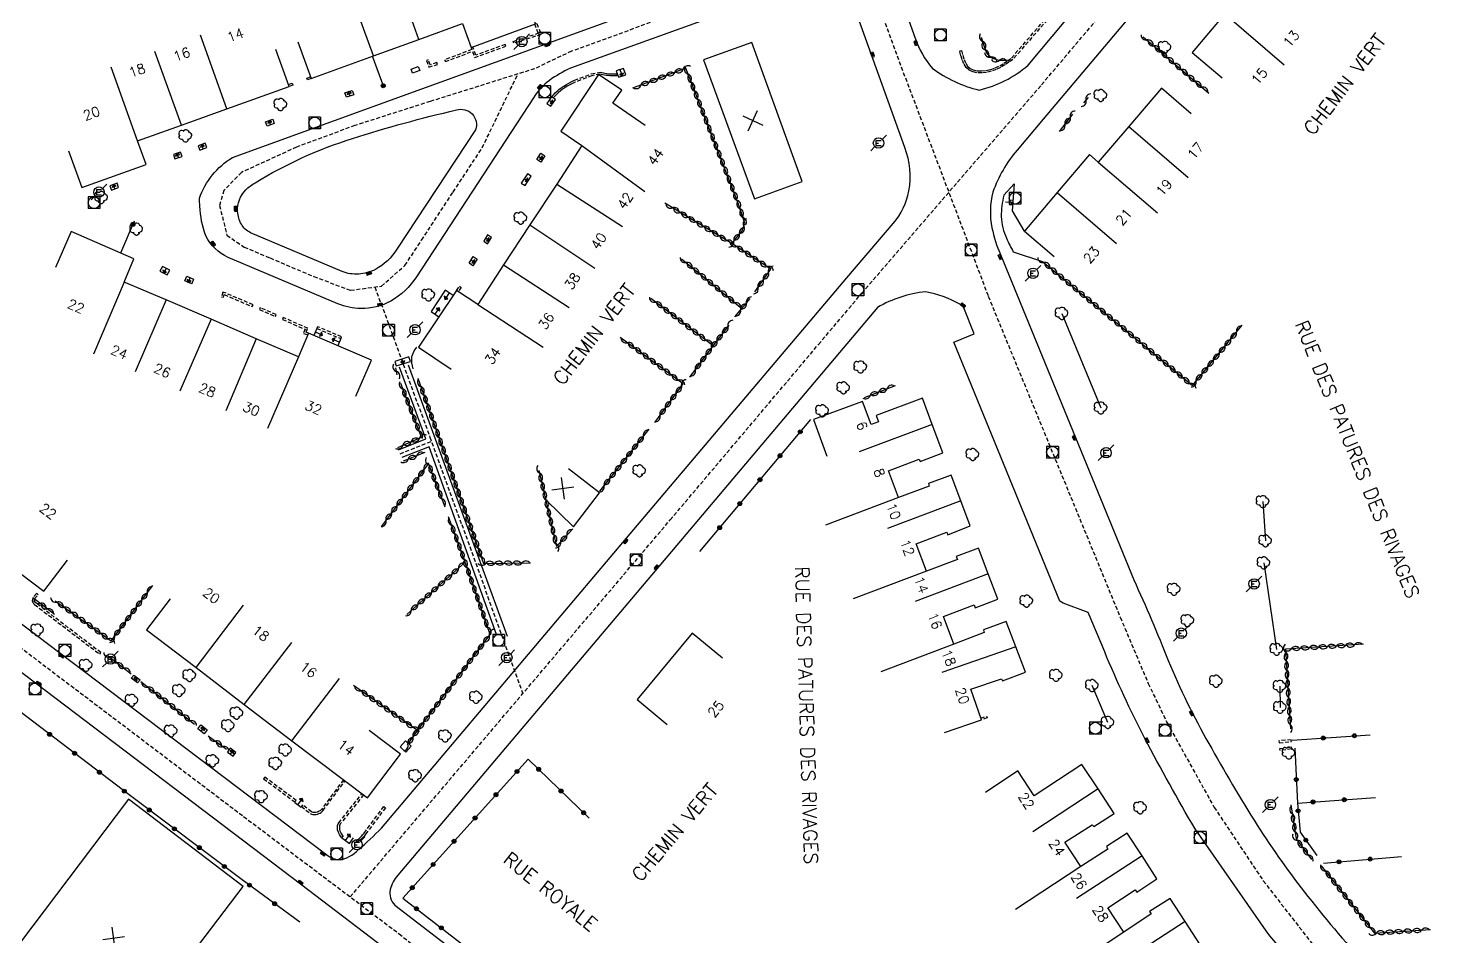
# Model space of a CAD drawing. Header units: millimetres. Extents: x 108999 to 110000, y 127999 to 129001.
# Drawn here: x 109392.4 to 109572.3, y 128757.8 to 128873.9 of the extents above; entities that cross this region are included whole.
import ezdxf
from ezdxf.enums import TextEntityAlignment as Align

# ---------------------------------------------------------------- set-up
doc = ezdxf.new("R2010")
doc.units = ezdxf.units.MM
doc.linetypes.add('DASHED', pattern=[0.75, 0.5, -0.25])
doc.layers.get('0').update_dxf_attribs({"linetype": 'CONTINUOUS'})
for name, color, linetype in [('W0001', 6, 'DASHED'), ('W0008', 7, 'CONTINUOUS'), ('W0100', 7, 'CONTINUOUS'), ('W0112', 1, 'DASHED'), ('W0211', 2, 'CONTINUOUS'), ('W0300', 7, 'CONTINUOUS'), ('W0302', 3, 'CONTINUOUS'), ('W0310', 3, 'CONTINUOUS'), ('W0322', 7, 'CONTINUOUS'), ('W0400', 7, 'CONTINUOUS'), ('W0420', 7, 'CONTINUOUS'), ('W0471', 7, 'CONTINUOUS'), ('W0989', 7, 'CONTINUOUS'), ('W0991', 7, 'CONTINUOUS'), ('W1102', 7, 'CONTINUOUS')]:
    doc.layers.add(name, color=color, linetype=linetype)
doc.styles.get("Standard").update_dxf_attribs({"font": 'romans.shx', "width": 0.85})

# ---------------------------------------------------------------- blocks, each defined once
blk = doc.blocks.new('T300')
for p, q in [((-0.8, 0.51), (-0.86, 0.34)), ((-0.86, 0.34), (-0.86, 0.17)), ((-0.86, 0.17), (-0.74, 0.06)), ((-0.69, 0.63), (-0.8, 0.51)), ((-0.8, -0.06), (-0.74, 0.06)), ((-0.74, 0.06), (-0.69, 0.11)), ((-0.57, 0.69), (-0.69, 0.63)), ((-0.46, 0.69), (-0.57, 0.69)), ((-0.29, 0.63), (-0.46, 0.69)), ((-0.29, 0.63), (-0.17, 0.74)), ((-0.23, 0.57), (-0.29, 0.63)), ((-0.17, 0.74), (-0.06, 0.8)), ((-0.06, 0.8), (0.06, 0.8)), ((0.06, 0.8), (0.23, 0.74)), ((0.23, 0.74), (0.34, 0.63)), ((0.34, 0.63), (0.4, 0.51)), ((0.46, 0.46), (0.34, 0.46)), ((0.4, 0.51), (0.4, 0.46)), ((0.57, 0.4), (0.46, 0.46)), ((0.57, 0.4), (0.69, 0.29)), ((0.69, 0.29), (0.74, 0.17)), ((0.74, 0.06), (0.69, -0.17)), ((0.74, 0.17), (0.74, 0.06)), ((-0.8, -0.17), (-0.8, -0.06)), ((-0.8, -0.23), (-0.8, -0.17)), ((-0.74, -0.34), (-0.8, -0.23)), ((-0.69, -0.4), (-0.74, -0.34)), ((-0.51, -0.46), (-0.69, -0.4)), ((-0.4, -0.46), (-0.51, -0.46)), ((-0.4, -0.46), (-0.34, -0.46)), ((-0.34, -0.46), (-0.34, -0.4)), ((-0.34, -0.51), (-0.34, -0.46)), ((-0.29, -0.63), (-0.34, -0.51)), ((-0.17, -0.74), (-0.29, -0.63)), ((-0.06, -0.8), (-0.17, -0.74)), ((0.06, -0.8), (-0.06, -0.8)), ((0.17, -0.74), (0.06, -0.8)), ((0.23, -0.69), (0.17, -0.74)), ((0.29, -0.46), (0.23, -0.46)), ((0.29, -0.63), (0.23, -0.69)), ((0.46, -0.4), (0.29, -0.46)), ((0.34, -0.51), (0.29, -0.63)), ((0.34, -0.51), (0.34, -0.46)), ((0.57, -0.34), (0.46, -0.4)), ((0.63, -0.29), (0.57, -0.34)), ((0.69, -0.17), (0.63, -0.29))]:
    blk.add_line(p, q)
blk = doc.blocks.new('T420')
for p, q in [((0.75, 0.75), (-0.75, 0.75)), ((-0.75, 0.75), (-0.75, -0.75)), ((0.75, 0.75), (0.75, -0.75)), ((0.75, -0.75), (-0.75, -0.75))]:
    blk.add_line(p, q)
blk.add_ellipse((0, 0), major_axis=(-0.53, 0.53), ratio=1, start_param=3.926991, end_param=10.210176)
blk = doc.blocks.new('T400')
for p, q in [((-0.15, 0.3), (0.15, 0.3)), ((-0.15, -0.25), (-0.15, 0.3)), ((-0.15, 0.15), (0.15, 0.15)), ((-0.15, 0), (0.15, 0)), ((0.15, 0.3), (0.15, -0.25)), ((-0.15, -0.15), (0.15, -0.15)), ((-0.15, -0.25), (-0.15, -0.3)), ((-0.15, -0.3), (0.15, -0.3)), ((0.15, -0.3), (0.15, -0.25))]:
    blk.add_line(p, q)
blk = doc.blocks.new('T471')
for p, q in [((-0.333334, 0.333334), (-0.333334, -0.333334)), ((-0.333334, 0.333334), (0.333334, 0.333334)), ((-0.333334, 0), (0, 0)), ((0.500001, 0.500001), (1.000002, 1.000002)), ((-0.500001, -0.500001), (-1.000002, -1.000002)), ((-0.333334, -0.333334), (0.333334, -0.333334))]:
    blk.add_line(p, q)
blk.add_ellipse((0, 0), major_axis=(0.471405, 0.471405), ratio=1, start_param=5.4977871438, end_param=11.780972451)
blk = doc.blocks.new('t991o')
at = {"color": 0, "linetype": 'Continuous'}
for p, q in [((-1, 1), (1, -1)), ((-1, -1), (1, 1))]:
    blk.add_line(p, q, dxfattribs=at)
blk = doc.blocks.new('t112o')
at = {"color": 0, "linetype": 'Continuous'}
for p, q in [((-0.5, 0.5), (0.5, 0.5)), ((-0.5, -0.5), (-0.5, 0.5)), ((0.5, 0.5), (0.5, -0.5)), ((0.5, -0.5), (-0.5, -0.5))]:
    blk.add_line(p, q, dxfattribs=at)
blk = doc.blocks.new('t322o')
at = {"color": 0, "linetype": 'Continuous'}
for radius in [0.25, 0.15]:
    blk.add_circle((0, 0), radius, dxfattribs=at)
blk = doc.blocks.new('t310o')
at = {"color": 0, "linetype": 'Continuous'}
for centre, start, end in [((-0.5, 0.38), 216.8699, 323.1304), ((0.5, -0.37), 36.8699, 143.1303)]:
    blk.add_arc(centre, 0.625, start, end, dxfattribs=at)
blk = doc.blocks.new('t211o')
at = {"color": 0, "linetype": 'Continuous'}
for p, q in [((-0.29, 0.5), (-0.29, 0)), ((0, 1), (0, 0)), ((0.29, 0.5), (0.29, 0))]:
    blk.add_line(p, q, dxfattribs=at)

msp = doc.modelspace()

# ---------------------------------------------------------------- linework, layer by layer
at = {"layer": 'W0001'}
for points in [[(109473.7, 128953.41), (109476.79, 128945.21), (109478.78, 128939.37), (109483.47, 128926.26), (109495.41, 128892.87), (109501.69, 128875.31), (109503.48, 128870.4), (109515.15, 128839.68), (109516.29, 128836.89), (109532.01, 128798.66), (109533.46, 128795.23), (109535.59, 128790.21), (109538, 128785.17), (109544.02, 128774.37), (109550.29, 128764.98), (109557.43, 128755.79), (109566.68, 128746.01), (109572.94, 128740.02)], [(109433.6, 128762.93), (109474.49, 128811.1), (109493.45, 128833.53), (109498.98, 128840.08), (109521.95, 128866.71), (109536.78, 128884.23), (109554.12, 128904.81), (109563.99, 128916.56), (109566.85, 128919.6), (109570.72, 128922.94), (109574.42, 128925.48)], [(109498.48, 128884.28), (109473.34, 128875.16), (109461.87, 128871), (109457.16, 128868.76), (109455.03, 128868.09), (109443.81, 128864.58), (109434.19, 128861.5), (109426.74, 128858.74), (109419.7, 128855.51), (109417.46, 128853.21), (109416.9, 128851.29), (109417.84, 128847.49), (109420.04, 128845.98), (109423.35, 128844.58), (109428.93, 128842.21), (109433.64, 128840.45), (109437.59, 128840.98), (109440.59, 128843.62), (109442.73, 128846.86), (109446.75, 128853), (109450.47, 128858.66), (109455.03, 128868.09)], [(109436.76, 128840.87), (109441.66, 128827.47), (109443.78, 128821.69), (109447.85, 128810.51), (109455.66, 128788.91)], [(109439.98, 128819.57), (109443.98, 128821.16)], [(109375.18, 128807.13), (109419.98, 128773.21), (109439.84, 128758.23), (109449.55, 128750.48), (109456.54, 128742.48), (109460.57, 128736.11), (109464.13, 128728.84), (109465.85, 128724.12), (109467.61, 128717.53), (109468.61, 128711.36), (109468.87, 128705.2), (109468.68, 128688.35), (109468.61, 128682.25), (109468.32, 128678.9), (109467.75, 128675.55), (109464.35, 128669.43)]]:
    msp.add_lwpolyline(points, dxfattribs=at)
at = {"layer": 'W0008', "flags": 128}
for points in [[(109548.72, 128977.47), (109522.57, 128967.92), (109487.03, 128955.06, 0.0863), (109481.71, 128950.61, 0.105), (109480.89, 128942.32), (109486.84, 128925.74), (109497.77, 128895.14), (109505.82, 128872.66, 0.1006), (109508.01, 128868.81, 0.0943), (109513.96, 128866.03, 0.1215), (109520.23, 128869.21), (109524.86, 128874.71), (109537.06, 128889.15), (109551.47, 128906.29), (109565.2, 128922.65, 0.0605), (109568.1, 128926.86, 0.1089), (109569.64, 128933.81, 0.0306), (109569.33, 128938.83, 0.03266), (109568.7, 128945.28, 0.054), (109565.67, 128959.72), (109561.22, 128972.04, 0.1597), (109557.99, 128975.9, 0.1184), (109553.07, 128977.68, 0.061), (109548.73, 128977.44)], [(109573.82, 128918.93, 0.1332), (109567.12, 128915.63), (109556.12, 128902.55), (109541.09, 128884.75), (109522.18, 128862.3), (109518.84, 128858.35, 0.0937), (109515.73, 128853, 0.1146), (109515.61, 128848.43, 0.0495), (109516.7, 128845.02), (109533.73, 128803.46, -0.015115), (109538.14, 128793.12, 0.0318), (109543.33, 128782.54, 0.0138), (109549.52, 128772.09, 0.0241), (109556, 128762.98, 0.0197), (109563.92, 128753.68, 0.0183), (109581, 128737.7, 0.0117)], [(109489.36, 128878.82), (109461.74, 128868.82, 0.049), (109459.06, 128867.27, 0.0832), (109457.03, 128865.05), (109442.06, 128842.18, -0.1229), (109438.79, 128839.06, -0.1265), (109434.96, 128838.12, -0.0976), (109432.03, 128838.73), (109418.01, 128844.65, -0.1793), (109415.14, 128847.41, -0.0823), (109414.4, 128851.2, -0.0306), (109414.32, 128852.21, -0.1728), (109418.57, 128857.42), (109440.3, 128865.28), (109488.29, 128882.74, 0.0352)], [(109361.15, 128820.88), (109396.51, 128794.11), (109430.42, 128768.44, 0.1348), (109432.07, 128767.68, 0.19), (109434.65, 128768.98, 0.0162), (109437.6, 128771.72), (109468.92, 128808.76), (109497.08, 128842.02), (109503, 128849, 0.1276), (109505.01, 128853.15, 0.133), (109504.48, 128858.69), (109498.7, 128874.8, 0.1104)], [(109445.88, 128750.39), (109427.43, 128764.43), (109393.38, 128790.23), (109358.36, 128816.76), (109327.37, 128840.22), (109294.72, 128864.99, 0.107), (109281.83, 128868.06, 0.0603), (109272.64, 128864.65, 0.0498), (109267.22, 128859.12), (109263.03, 128851.68), (109260.8, 128847.7), (109244.01, 128818.14, 0.0724), (109241.61, 128807.75, 0.0637), (109244.65, 128797.99), (109245.08, 128797.24), (109245.08, 128796.71), (109266.36, 128784.73), (109326.58, 128751.72), (109363.89, 128731.21)], [(109447.18, 128863.5, -0.6165), (109449.61, 128860.96), (109439.56, 128845.7, -0.1319), (109436.81, 128843.11, -0.0971), (109434.68, 128842.53, -0.1182), (109432.55, 128842.85), (109420.86, 128847.81, -0.1613), (109419.69, 128848.9, -0.1161), (109419.21, 128850.52, -0.2086), (109420.24, 128853.27, -0.0593), (109421.47, 128854.2, -0.0604), (109433.88, 128859.85, -0.0197), (109447.18, 128863.5)], [(109558.78, 128749, -0.0139), (109550.65, 128758.58), (109541.57, 128771.63, -0.012), (109535.15, 128783.18, -0.0198), (109530.02, 128794.23), (109527.9, 128799.29), (109524.71, 128800.48), (109524.28, 128800.72), (109510.76, 128833.81), (109513.36, 128834.9), (109512.02, 128838.19), (109511.53, 128838.67, 0.0831), (109507.13, 128840.26, 0.1044), (109500.98, 128838.26), (109472.58, 128804.59), (109439.68, 128765.71, 0.1218), (109438.71, 128763.86, 0.2613), (109439.31, 128761.88), (109448.12, 128755.09, -0.0372)]]:
    msp.add_lwpolyline(points, format="xyb", dxfattribs=at)
for points in [[(109439.79, 128820.06), (109443.28, 128821.46), (109439.9, 128830.63)], [(109441, 128830.93), (109453.65, 128796.24)], [(109451.93, 128796.04), (109452.29, 128796.48), (109443.7, 128820.46), (109440.18, 128819.08)]]:
    msp.add_lwpolyline(points, dxfattribs=at)
at = {"layer": 'W0100'}
for p, q in [((109429.33, 128835.57), (109428.95, 128834.69)), ((109432.4, 128834.27), (109432.01, 128833.37)), ((109462.13, 128810.24), (109458.59, 128813.69))]:
    msp.add_line(p, q, dxfattribs=at)
at = {"layer": 'W0100', "flags": 128}
for points in [[(109561.43, 128886.85), (109557.63, 128890.09), (109553.43, 128885.19), (109549.41, 128880.49), (109545.38, 128875.76), (109541.22, 128870.85), (109545.02, 128867.61)], [(109426.9, 128872.2), (109428.61, 128867.5), (109436.57, 128870.39), (109442.39, 128872.51), (109447.94, 128874.53), (109449.04, 128871.48), (109457.3, 128874.48), (109455.59, 128879.18)], [(109397.61, 128858.29), (109399.3, 128853.58), (109407.52, 128856.54), (109406.43, 128859.55), (109412.03, 128861.57), (109417.83, 128863.63), (109425.8, 128866.5), (109424.1, 128871.2)], [(109471.28, 128861.51), (109467.16, 128864.34), (109468.32, 128866.03), (109465.32, 128868.03), (109460.52, 128860.79), (109463.18, 128858.97), (109460, 128854.03), (109456.54, 128848.83), (109453.2, 128843.69), (109449.89, 128838.64), (109447.19, 128840.42), (109442.34, 128833.16), (109446.5, 128830.38)], [(109541.07, 128863.01), (109537.27, 128866.27), (109533.09, 128861.39), (109529.19, 128856.83), (109528.07, 128857.79), (109523.93, 128852.93), (109519.76, 128848.01), (109523.58, 128844.78)], [(109434.32, 128826.93), (109436.3, 128831.52), (109428.26, 128834.99), (109426.97, 128831.95), (109421.6, 128834.24), (109415.81, 128836.74), (109410.09, 128839.22), (109404.69, 128841.5), (109405.95, 128844.48), (109397.93, 128847.95), (109395.95, 128843.36)], [(109446.75, 128839.78), (109445.73, 128840.46), (109443.93, 128837.73), (109444.94, 128837.06)], [(109509.55, 128783.93), (109514.27, 128785.56), (109512.93, 128789.46), (109516.83, 128790.8), (109516.98, 128790.53), (109519.91, 128791.63), (109518.67, 128794.87), (109517.43, 128798.12), (109514.53, 128797.08), (109514.64, 128796.7), (109510.76, 128795.24), (109509.42, 128798.77), (109513.33, 128800.24), (109513.47, 128799.87), (109516.38, 128800.97), (109515.15, 128804.23), (109513.9, 128807.5), (109511.05, 128806.41), (109511.19, 128806.03), (109507.24, 128804.54), (109505.92, 128808.06), (109509.85, 128809.54), (109509.98, 128809.22), (109512.85, 128810.34), (109511.63, 128813.56), (109510.4, 128816.84), (109507.49, 128815.76), (109507.6, 128815.43), (109503.69, 128813.96), (109502.4, 128817.39), (109506.33, 128818.87), (109506.45, 128818.56), (109509.35, 128819.69), (109507.99, 128823.32), (109506.72, 128826.65), (109500.82, 128824.46), (109501.12, 128823.65), (109500.17, 128823.29), (109499.05, 128826.25), (109492.79, 128823.95), (109494.51, 128819.26)], [(109381.97, 128817.74), (109378.92, 128813.78), (109385.27, 128808.9), (109394.45, 128801.98), (109397.46, 128805.97)], [(109462.13, 128810.24), (109465.47, 128814.56), (109461.51, 128817.62)], [(109410.58, 128801.03), (109407.57, 128797.04), (109413.92, 128792.23), (109420.05, 128787.52), (109426.15, 128782.87), (109435.79, 128775.59), (109440.02, 128781.19), (109436.03, 128784.21)], [(109481.16, 128793.42), (109477.32, 128796.62), (109470.27, 128788.17), (109474.12, 128784.97)], [(109542.18, 128756.9), (109540.3, 128759.8), (109538.38, 128762.74), (109535.76, 128761.05), (109535.96, 128760.75), (109532.48, 128758.43), (109530.44, 128761.54), (109533.93, 128763.84), (109534.11, 128763.54), (109536.7, 128765.23), (109534.8, 128768.17), (109532.88, 128771.07), (109530.26, 128769.36), (109530.41, 128769.05), (109526.99, 128766.8), (109524.92, 128769.94), (109528.43, 128772.14), (109528.63, 128771.92), (109531.25, 128773.6), (109529.18, 128776.73), (109527.11, 128779.85), (109521.03, 128775.86), (109518.94, 128779.03), (109514.77, 128776.29)], [(109426.54, 128775.06), (109426.51, 128775.01), (109427.31, 128774.41), (109427.36, 128774.48)], [(109432.48, 128770.53), (109433.49, 128769.76), (109434.01, 128770.46)]]:
    msp.add_lwpolyline(points, dxfattribs=at)
for points in [[(109485.26, 128852.14), (109491.35, 128854.37), (109484.91, 128872.12), (109478.75, 128869.88)], [(109405.96, 128791.27), (109406.74, 128790.68), (109406.4, 128790.28), (109405.62, 128790.87)], [(109414.52, 128784.92), (109415.32, 128784.28), (109414.93, 128783.79), (109414.14, 128784.43)], [(109419, 128781.4), (109418.27, 128781.94), (109417.93, 128781.44), (109418.66, 128780.9)], [(109405.28, 128775.41), (109386.82, 128751.07), (109401.43, 128739.93), (109419.93, 128764.27)]]:
    msp.add_lwpolyline(points, close=True, dxfattribs=at)
at = {"layer": 'W0100'}
for points in [[(109442.3, 128869.06), (109442.49, 128868.52), (109441.56, 128868.18), (109441.37, 128868.72)], [(109468.83, 128868), (109468.53, 128868.81), (109467.6, 128868.49), (109467.9, 128867.68)], [(109433.85, 128865.99), (109434.06, 128865.44), (109433.12, 128865.12), (109432.92, 128865.68)], [(109459.83, 128864.83), (109459.31, 128865.18), (109458.72, 128864.33), (109459.23, 128863.98)], [(109423.7, 128862.32), (109423.89, 128861.75), (109422.98, 128861.42), (109422.79, 128861.98)], [(109411, 128857.8), (109411.2, 128857.24), (109412.11, 128857.56), (109411.91, 128858.12)], [(109414.17, 128858.92), (109414.37, 128858.36), (109415.28, 128858.71), (109415.08, 128859.27)], [(109457.95, 128856.81), (109457.46, 128857.15), (109457.97, 128857.97), (109458.46, 128857.63)], [(109402.89, 128853.81), (109403.08, 128853.25), (109403.98, 128853.59), (109403.8, 128854.15)], [(109456.73, 128855.03), (109456.24, 128855.34), (109455.46, 128854.13), (109455.96, 128853.83)], [(109451.65, 128847.21), (109451.16, 128847.55), (109450.66, 128846.74), (109451.15, 128846.4)], [(109410.22, 128842.43), (109410.53, 128843.03), (109409.6, 128843.48), (109409.29, 128842.89)], [(109449.29, 128843.57), (109448.8, 128843.91), (109449.32, 128844.75), (109449.82, 128844.41)], [(109412.48, 128841.64), (109412.73, 128842.25), (109413.59, 128841.88), (109413.34, 128841.27)], [(109441.29, 128831.37), (109441.11, 128831.93), (109439.3, 128831.36), (109439.48, 128830.8)]]:
    msp.add_lwpolyline(points, close=True, dxfattribs=at)
for points in [[(109468.07, 128868.65), (109468.36, 128867.84), (109468.53, 128868.2), (109468, 128868.01), (109468.36, 128867.84)], [(109433.59, 128865.28), (109433.39, 128865.84), (109433.22, 128865.48), (109433.75, 128865.67), (109433.39, 128865.84)], [(109459.01, 128864.75), (109459.53, 128864.41), (109459.45, 128864.8), (109459.14, 128864.33), (109459.53, 128864.41)], [(109423.43, 128861.59), (109423.24, 128862.15), (109423.07, 128861.79), (109423.6, 128861.97), (109423.24, 128862.15)], [(109411.65, 128857.4), (109411.46, 128857.96), (109411.28, 128857.6), (109411.82, 128857.79), (109411.46, 128857.96)], [(109414.82, 128858.53), (109414.63, 128859.09), (109414.45, 128858.73), (109414.99, 128858.92), (109414.63, 128859.09)], [(109457.71, 128857.56), (109458.2, 128857.22), (109458.13, 128857.61), (109457.81, 128857.15), (109458.2, 128857.22)], [(109403.53, 128853.42), (109403.34, 128853.98), (109403.16, 128853.63), (109403.7, 128853.8), (109403.34, 128853.98)], [(109455.85, 128854.73), (109456.34, 128854.43), (109456.25, 128854.82), (109455.95, 128854.34), (109456.34, 128854.43)], [(109450.91, 128847.14), (109451.4, 128846.81), (109451.33, 128847.2), (109451.01, 128846.73), (109451.4, 128846.81)], [(109410.06, 128843.25), (109409.76, 128842.66), (109410.14, 128842.78), (109409.64, 128843.04), (109409.76, 128842.66)], [(109449.06, 128844.33), (109449.56, 128843.99), (109449.48, 128844.38), (109449.16, 128843.92), (109449.56, 128843.99)], [(109413.16, 128842.07), (109412.91, 128841.45), (109413.28, 128841.61), (109412.75, 128841.82), (109412.91, 128841.45)], [(109446.24, 128840.12), (109445.69, 128839.29), (109446.08, 128839.36), (109445.61, 128839.68), (109445.69, 128839.29)], [(109444.44, 128837.39), (109444.99, 128838.22), (109444.6, 128838.14), (109445.07, 128837.83), (109444.99, 128838.22)], [(109429.14, 128835.13), (109430.06, 128834.73), (109429.91, 128835.1), (109429.69, 128834.59), (109430.06, 128834.73)], [(109432.2, 128833.82), (109431.28, 128834.22), (109431.43, 128833.85), (109431.66, 128834.37), (109431.28, 128834.22)], [(109440.21, 128831.64), (109440.38, 128831.08), (109440.57, 128831.44), (109440.03, 128831.27), (109440.38, 128831.08)], [(109406.01, 128790.57), (109406.35, 128790.97), (109405.96, 128790.94), (109406.38, 128790.57), (109406.35, 128790.97)], [(109414.54, 128784.11), (109414.92, 128784.6), (109414.52, 128784.55), (109414.97, 128784.2), (109414.92, 128784.6)], [(109418.29, 128781.17), (109418.63, 128781.67), (109418.24, 128781.59), (109418.71, 128781.27), (109418.63, 128781.67)], [(109426.92, 128774.71), (109427.52, 128775.51), (109427.12, 128775.45), (109427.58, 128775.11), (109427.52, 128775.51)], [(109432.99, 128770.14), (109433.58, 128770.94), (109433.19, 128770.89), (109433.64, 128770.55), (109433.58, 128770.94)]]:
    msp.add_lwpolyline(points, dxfattribs=at)
at = {"layer": 'W0112'}
for points in [[(109526.13, 128878.99), (109518.28, 128869.94), (109517.77, 128869.59), (109517.25, 128869.25), (109516.71, 128868.93), (109516.14, 128868.66), (109515.52, 128868.44), (109514.92, 128868.3), (109514.3, 128868.23), (109513.7, 128868.24), (109513.15, 128868.36), (109512.67, 128868.6), (109512.32, 128868.94), (109512.04, 128869.37), (109511.82, 128869.88), (109511.64, 128870.43), (109511.48, 128871.01), (109511.72, 128871.08), (109511.88, 128870.5), (109512.05, 128869.96), (109512.26, 128869.49), (109512.51, 128869.1), (109512.82, 128868.8), (109513.23, 128868.6), (109513.73, 128868.49), (109514.29, 128868.48), (109514.88, 128868.54), (109515.45, 128868.68), (109516.04, 128868.89), (109516.6, 128869.15), (109517.12, 128869.46), (109517.63, 128869.79), (109518.11, 128870.13), (109525.94, 128879.15)], [(109457.3, 128874.48), (109457.47, 128874.54), (109457.98, 128873.14), (109454.5, 128872.01), (109454.43, 128872.25), (109457.62, 128873.29), (109457.2, 128874.44)], [(109449.04, 128871.48), (109449.14, 128871.21), (109445.67, 128869.9), (109445.76, 128869.67), (109449.22, 128870.98), (109449.52, 128870.18), (109453.48, 128871.63), (109453.39, 128871.86), (109449.67, 128870.5), (109449.27, 128871.56)], [(109459.33, 128865.18), (109459.57, 128865.42), (109459.81, 128865.67), (109460.06, 128865.9), (109460.31, 128866.13), (109460.58, 128866.34), (109460.89, 128866.55), (109461.22, 128866.75), (109461.56, 128866.93), (109461.91, 128867.11), (109462.26, 128867.28), (109464.41, 128868.1), (109465.53, 128868.33), (109465.74, 128868.28), (109465.95, 128868.24), (109466.16, 128868.19), (109466.37, 128868.16), (109466.59, 128868.13), (109466.8, 128868.11), (109467.01, 128868.1), (109467.23, 128868.1), (109467.44, 128868.1), (109467.65, 128868.11), (109467.66, 128867.86), (109467.44, 128867.85), (109467.22, 128867.85), (109467, 128867.85), (109466.78, 128867.86), (109466.56, 128867.88), (109466.33, 128867.91), (109466.11, 128867.95), (109465.89, 128867.99), (109465.68, 128868.04), (109465.52, 128868.08), (109464.48, 128867.86), (109462.35, 128867.05), (109462.02, 128866.88), (109461.68, 128866.71), (109461.34, 128866.53), (109461.03, 128866.34), (109460.73, 128866.14), (109460.47, 128865.94), (109460.23, 128865.72), (109459.99, 128865.49), (109459.75, 128865.25), (109459.53, 128865.03)], [(109425.71, 128866.73), (109426.19, 128866.91), (109426.28, 128866.68), (109425.8, 128866.5)], [(109428.61, 128867.5), (109428.14, 128867.33), (109428.06, 128867.57), (109428.52, 128867.74)], [(109459.38, 128865.13), (109459.33, 128865.18)], [(109447.19, 128840.42), (109447.56, 128840.96), (109447.76, 128840.81), (109447.38, 128840.3)], [(109428.26, 128834.99), (109427.95, 128835.09), (109428.17, 128835.59), (109425.05, 128836.96), (109424.95, 128836.73), (109427.84, 128835.46), (109427.61, 128834.94), (109428.16, 128834.76)], [(109514.19, 128785.79), (109514.92, 128786.04), (109515, 128785.81), (109514.27, 128785.56)], [(109432.73, 128777.9), (109429.92, 128774.1), (109429.84, 128774.01), (109429.75, 128773.94), (109429.64, 128773.87), (109429.51, 128773.81), (109429.37, 128773.76), (109429.19, 128773.72), (109429.02, 128773.7), (109428.86, 128773.7), (109428.74, 128773.74), (109428.64, 128773.79), (109427.52, 128774.68), (109427.36, 128774.48), (109428.48, 128773.59), (109428.65, 128773.5), (109428.83, 128773.46), (109429.03, 128773.45), (109429.23, 128773.48), (109429.43, 128773.52), (109429.6, 128773.58), (109429.75, 128773.65), (109429.89, 128773.73), (109430.02, 128773.83), (109430.12, 128773.95), (109432.93, 128777.75)], [(109435.29, 128775.97), (109432.32, 128772.25), (109432.26, 128772.15), (109432.22, 128772.02), (109432.21, 128771.87), (109432.21, 128771.71), (109432.24, 128771.55), (109432.29, 128771.37), (109432.37, 128771.19), (109432.46, 128771.02), (109432.57, 128770.84), (109432.68, 128770.66), (109432.47, 128770.53), (109432.36, 128770.71), (109432.24, 128770.89), (109432.14, 128771.08), (109432.06, 128771.28), (109431.99, 128771.5), (109431.96, 128771.69), (109431.96, 128771.88), (109431.98, 128772.07), (109432.04, 128772.25), (109432.13, 128772.41), (109435.09, 128776.12)]]:
    msp.add_lwpolyline(points, dxfattribs=at)
for points in [[(109443.35, 128869.83), (109443.65, 128868.96), (109444.75, 128869.32), (109444.67, 128869.56), (109443.81, 128869.27), (109443.58, 128869.91)], [(109417.39, 128839.55), (109417.49, 128839.89), (109421.08, 128838.37), (109421.18, 128838.6), (109417.33, 128840.23), (109417.15, 128839.62)], [(109424.13, 128837.34), (109422.1, 128838.23), (109422, 128838), (109424.03, 128837.11)], [(109432.49, 128834.5), (109429.43, 128835.8), (109429.33, 128835.57), (109432.4, 128834.27)], [(109393.51, 128801.69), (109393.08, 128801.19), (109393.02, 128801.08), (109392.98, 128800.96), (109392.97, 128800.82), (109392.98, 128800.69), (109393.03, 128800.56), (109393.06, 128800.5), (109393.11, 128800.44), (109393.16, 128800.39), (109393.21, 128800.34), (109393.27, 128800.29), (109401.58, 128793.95), (109401.73, 128794.15), (109393.42, 128800.49), (109393.37, 128800.53), (109393.33, 128800.57), (109393.3, 128800.6), (109393.27, 128800.64), (109393.25, 128800.67), (109393.23, 128800.74), (109393.22, 128800.83), (109393.22, 128800.91), (109393.24, 128800.98), (109393.27, 128801.03), (109393.7, 128801.52)], [(109553.87, 128783.01), (109552.29, 128782.87), (109552.32, 128782.62), (109553.89, 128782.77)], [(109553.9, 128781.84), (109552.43, 128781.64), (109552.39, 128781.89), (109553.87, 128782.09)], [(109426.69, 128775.26), (109422.68, 128778.24), (109422.53, 128778.04), (109426.54, 128775.06)], [(109434.37, 128770.11), (109434.47, 128770.19), (109434.58, 128770.28), (109434.68, 128770.36), (109434.77, 128770.45), (109434.87, 128770.54), (109434.98, 128770.64), (109435.08, 128770.75), (109435.18, 128770.86), (109435.28, 128770.97), (109435.37, 128771.09), (109437.9, 128774.48), (109438.1, 128774.33), (109435.57, 128770.94), (109435.47, 128770.82), (109435.37, 128770.7), (109435.26, 128770.58), (109435.15, 128770.46), (109435.04, 128770.35), (109434.94, 128770.26), (109434.84, 128770.18), (109434.74, 128770.09), (109434.63, 128770), (109434.53, 128769.92)]]:
    msp.add_lwpolyline(points, close=True, dxfattribs=at)
at = {"layer": 'W0211', "flags": 128}
msp.add_lwpolyline([(109518.47, 128854.04), (109517.14, 128852.59, 0.0606), (109516.79, 128849.86, 0.0917), (109517.47, 128847.1, 0.022), (109518.34, 128845.35), (109522.08, 128844.13)], format="xyb", dxfattribs=at)
at = {"layer": 'W0211'}
msp.add_lwpolyline([(109519.76, 128848.01), (109518.26, 128850.6), (109518.48, 128854.04)], dxfattribs=at)
at = {"layer": 'W0302', "flags": 128}
for points in [[(109524.55, 128837.49), (109529.54, 128825.41)], [(109550.24, 128813.44), (109550.57, 128808.43)], [(109550.35, 128805.61), (109552, 128794.56)], [(109530.42, 128785.23), (109528.42, 128789.94)], [(109552.41, 128789.84), (109552.45, 128787.15)]]:
    msp.add_lwpolyline(points, dxfattribs=at)
at = {"layer": 'W0310'}
for p, q in [((109534.96, 128872.85), (109543.33, 128865.65)), ((109482.38, 128846.43), (109473.8, 128851.57)), ((109475.93, 128844.48), (109483.65, 128838.12)), ((109448.29, 128805.69), (109440.82, 128799.04))]:
    msp.add_line(p, q, dxfattribs=at)
at = {"layer": 'W0310', "flags": 128}
for points in [[(109517.68, 128869.87, -0.0978), (109516.21, 128869.89, -0.2398), (109514.77, 128871.19), (109514.27, 128872.76)], [(109442.06, 128833.18, 0.0943), (109441.45, 128831.93, 0.1034), (109441.61, 128830.41)]]:
    msp.add_lwpolyline(points, format="xyb", dxfattribs=at)
for points in [[(109485.32, 128840.24), (109487.37, 128843.14), (109482.38, 128846.43), (109483.67, 128848.06), (109484.05, 128849.04), (109483.24, 128851.47), (109476.48, 128868.83), (109469.66, 128866.26)], [(109527.34, 128864.39), (109527.94, 128865.09)], [(109524.24, 128860.72), (109525.93, 128862.94)], [(109522.08, 128844.13), (109541.23, 128828.28), (109547.6, 128835.98)], [(109479.99, 128833.37), (109472.03, 128839.41)], [(109482.76, 128837.04), (109483.65, 128838.12), (109484.7, 128839.38)], [(109477.02, 128829.36), (109479.99, 128833.37), (109482.04, 128836.01)], [(109472.52, 128823.55), (109476.17, 128828.51), (109468.11, 128834.43)], [(109439.6, 128829.63), (109439.43, 128830.52)], [(109442.25, 128829.24), (109450.65, 128805.55), (109456.65, 128805.61)], [(109439.68, 128820.36), (109442.72, 128821.66), (109440.05, 128828.53)], [(109499.33, 128826.74), (109503.28, 128828.27)], [(109465.51, 128814.79), (109471.8, 128822.71)], [(109443.15, 128819.73), (109440.35, 128818.63)], [(109445.74, 128812.74), (109443.6, 128818.31), (109437.6, 128810.31)], [(109457.72, 128817.44), (109459.97, 128807.7), (109462.06, 128809.97)], [(109440.93, 128782.38), (109442.2, 128784.18), (109451.5, 128796.47), (109448.29, 128805.69), (109446.18, 128811.51)], [(109395.91, 128800.76), (109403.04, 128795.67), (109408.36, 128802.71)], [(109395.8, 128799.04), (109393.15, 128801.07)], [(109563.1, 128795.21), (109553.12, 128794.6), (109553.75, 128784.4)], [(109402.66, 128793.72), (109405.61, 128791.43)], [(109406.84, 128790.45), (109413.72, 128785.02)], [(109442.2, 128784.18), (109434.03, 128789.95)], [(109415.44, 128783.53), (109417.78, 128781.79)], [(109553.81, 128774.68), (109554.5, 128770.34), (109556.45, 128767.72)], [(109557.7, 128766.9), (109564.49, 128758.3), (109571.68, 128758.75)]]:
    msp.add_lwpolyline(points, dxfattribs=at)
at = {"layer": 'W0322'}
for p, q in [((109437.92, 128866.33), (109436.45, 128870.35)), ((109406, 128849.27), (109404.25, 128845.21)), ((109553.96, 128782.95), (109563.94, 128783.66)), ((109554.65, 128774.93), (109564.63, 128775.64))]:
    msp.add_line(p, q, dxfattribs=at)
at = {"layer": 'W0322', "flags": 128}
for points in [[(109492.42, 128823.92), (109478.24, 128807.06)], [(109427.18, 128759.7), (109419.8, 128765.11), (109405.36, 128775.97), (109371.26, 128801.93), (109362.77, 128787.5)], [(109464.14, 128772.99), (109456.34, 128780.55), (109440.33, 128762.77), (109449.96, 128755.33), (109451.46, 128753.96)], [(109554.31, 128781.92), (109554.65, 128774.93), (109555, 128771.21), (109557.14, 128768.22)], [(109557.98, 128767.23), (109567.94, 128768.1)]]:
    msp.add_lwpolyline(points, dxfattribs=at)
at = {"layer": 'W1102'}
for p, q in [((109442.39, 128872.51), (109438.97, 128881.91)), ((109436.57, 128870.39), (109433.15, 128879.79)), ((109545.38, 128875.76), (109552.98, 128869.27)), ((109417.83, 128863.63), (109414.48, 128873.05)), ((109412.03, 128861.57), (109408.64, 128870.98)), ((109406.43, 128859.55), (109403.07, 128868.97)), ((109533.09, 128861.39), (109540.68, 128854.88)), ((109463.18, 128858.97), (109471.26, 128853.08)), ((109529.19, 128856.83), (109536.79, 128850.34)), ((109460, 128854.03), (109468.4, 128848.61)), ((109523.93, 128852.93), (109531.53, 128846.44)), ((109456.54, 128848.83), (109464.87, 128843.29)), ((109453.2, 128843.69), (109461.58, 128838.24)), ((109404.69, 128841.5), (109400.79, 128832.29)), ((109410.09, 128839.22), (109406.12, 128830.04)), ((109449.89, 128838.64), (109458.26, 128833.17)), ((109415.81, 128836.74), (109411.84, 128827.56)), ((109421.6, 128834.24), (109417.69, 128825.04)), ((109426.97, 128831.95), (109423.01, 128822.77)), ((109507.99, 128823.32), (109498.63, 128819.79)), ((109503.69, 128813.96), (109494.34, 128810.43)), ((109511.63, 128813.56), (109502.28, 128810.03)), ((109507.24, 128804.54), (109497.89, 128801.01)), ((109515.15, 128804.23), (109505.79, 128800.7)), ((109413.92, 128792.23), (109419.95, 128800.21)), ((109420.05, 128787.52), (109426.15, 128795.44)), ((109510.76, 128795.24), (109501.4, 128791.71)), ((109518.67, 128794.87), (109509.21, 128791.62)), ((109426.15, 128782.87), (109432.21, 128790.82)), ((109529.18, 128776.73), (109520.82, 128771.25)), ((109534.8, 128768.17), (109526.41, 128762.73)), ((109526.99, 128766.8), (109518.63, 128761.31)), ((109540.3, 128759.8), (109531.91, 128754.35)), ((109532.48, 128758.43), (109524.12, 128752.95))]:
    msp.add_line(p, q, dxfattribs=at)

# ---------------------------------------------------------------- block references
at = {"layer": 'W0112', "rotation": 47.55675585157174}
msp.add_blockref('t112o', (109440.69, 128782.15), dxfattribs=at)
at = {"layer": 'W0211', "rotation": 86.32610913622116}
msp.add_blockref('t211o', (109518.33, 128851.69), dxfattribs=at)
at = {"layer": 'W0300'}
for p in [(109537.71, 128871.5), (109424.71, 128864.18), (109529.51, 128865.34), (109412.56, 128860.18), (109401.79, 128852.31), (109455.39, 128849.67), (109406.29, 128848.27), (109443.61, 128839.84), (109524.55, 128837.49), (109498.82, 128830.64), (109496.64, 128827.98), (109493.94, 128825.05), (109529.54, 128825.41), (109513.15, 128819.46), (109470.57, 128817.38), (109550.24, 128813.44), (109550.57, 128808.43), (109550.35, 128805.61), (109538.88, 128802.24), (109520.04, 128800.72), (109540.62, 128798.24), (109393.64, 128797.04), (109552, 128794.56), (109399.84, 128792.53), (109413.07, 128791.22), (109523.81, 128791.24), (109544.26, 128790.49), (109411.74, 128789.3), (109449.7, 128788.45), (109528.42, 128789.94), (109552.41, 128789.84), (109405.68, 128788.05), (109552.45, 128787.15), (109418, 128784.82), (109419.08, 128786.41), (109530.42, 128785.23), (109410.7, 128784.13), (109445.74, 128783.5), (109425.32, 128781.7), (109553.56, 128781.32), (109416.02, 128780.32), (109424.06, 128779.99), (109441.92, 128778.41), (109422.24, 128775.74), (109534.57, 128774.32)]:
    msp.add_blockref('T300', p, dxfattribs=at)
at = {"layer": 'W0310'}
for p, rotation in [((109514.43, 128872.26), 107.6196408415082), ((109514.78, 128871.16), 111.7900680843867), ((109535.45, 128872.43), 319.2907525030205), ((109536.33, 128871.67), 319.2907525030205), ((109515.47, 128870.25), 142.6392409506959), ((109516.53, 128869.83), 173.0494261738477), ((109537.21, 128870.92), 319.2907525030205), ((109538.08, 128870.17), 319.2907525030205), ((109538.96, 128869.41), 319.2907525030205), ((109473.99, 128867.89), 200.6043872184796), ((109475.07, 128868.3), 200.6043872184796), ((109476.15, 128868.7), 200.6043872184796), ((109476.77, 128868.08), 111.295051662232), ((109539.83, 128868.66), 319.2907525030205), ((109540.71, 128867.91), 319.2907525030205), ((109470.74, 128866.67), 200.6043872184796), ((109471.83, 128867.08), 200.6043872184796), ((109472.91, 128867.48), 200.6043872184796), ((109477.19, 128867), 111.295051662232), ((109477.61, 128865.93), 111.295051662232), ((109541.58, 128867.15), 319.2907525030205), ((109542.46, 128866.4), 319.2907525030205), ((109478.03, 128864.85), 111.295051662232), ((109478.45, 128863.78), 111.295051662232), ((109527.64, 128864.74), 52.68241424895613), ((109478.87, 128862.7), 111.295051662232), ((109525.64, 128862.56), 52.68241424895613), ((109479.29, 128861.62), 111.295051662232), ((109479.71, 128860.55), 111.295051662232), ((109524.94, 128861.64), 52.68241424895613), ((109480.13, 128859.47), 111.295051662232), ((109480.55, 128858.39), 111.295051662232), ((109480.97, 128857.32), 111.295051662232), ((109481.39, 128856.24), 111.295051662232), ((109481.8, 128855.17), 111.295051662232), ((109482.22, 128854.09), 111.295051662232), ((109482.64, 128853.01), 111.295051662232), ((109483.06, 128851.94), 111.295051662232), ((109474.79, 128850.98), 149.0984901696328), ((109475.78, 128850.38), 149.0984901696328), ((109476.77, 128849.79), 149.0984901696328), ((109483.45, 128850.85), 108.2721369399142), ((109483.81, 128849.75), 108.2721369399142), ((109477.76, 128849.2), 149.0984901696328), ((109478.75, 128848.6), 149.0984901696328), ((109479.74, 128848.01), 149.0984901696328), ((109483.35, 128847.66), 51.56423909815285), ((109483.9, 128848.66), 68.89542961374082), ((109480.73, 128847.42), 149.0984901696328), ((109481.72, 128846.82), 149.0984901696328), ((109482.63, 128846.76), 51.56423909815285), ((109482.99, 128846.03), 146.6076881825451), ((109483.96, 128845.39), 146.6076881825451), ((109484.92, 128844.75), 146.6076881825451), ((109476.52, 128844), 320.4869004678729), ((109477.41, 128843.26), 320.4869004678729), ((109478.3, 128842.53), 320.4869004678729), ((109485.89, 128844.12), 146.6076881825451), ((109486.85, 128843.48), 146.6076881825451), ((109487.06, 128842.71), 54.71294681769774), ((109522.24, 128844), 320.3898996245932), ((109523.13, 128843.26), 320.3898996245932), ((109524.02, 128842.52), 320.3898996245932), ((109479.19, 128841.79), 320.4869004678729), ((109480.08, 128841.06), 320.4869004678729), ((109485.73, 128840.82), 54.71294681769774), ((109486.4, 128841.76), 54.71294681769774), ((109524.91, 128841.79), 320.3898996245932), ((109525.8, 128841.05), 320.3898996245932), ((109472.63, 128838.95), 142.8279856756266), ((109480.98, 128840.32), 320.4869004678729), ((109481.87, 128839.59), 320.4869004678729), ((109482.76, 128838.85), 320.4869004678729), ((109484.23, 128838.82), 50.39422693120143), ((109526.69, 128840.31), 320.3898996245932), ((109527.58, 128839.58), 320.3898996245932), ((109528.47, 128838.84), 320.3898996245932), ((109473.55, 128838.26), 142.8279856756266), ((109474.47, 128837.56), 142.8279856756266), ((109483.49, 128837.93), 50.57957399333811), ((109529.36, 128838.1), 320.3898996245932), ((109530.25, 128837.37), 320.3898996245932), ((109475.39, 128836.86), 142.8279856756266), ((109476.31, 128836.16), 142.8279856756266), ((109477.23, 128835.46), 142.8279856756266), ((109481.89, 128835.82), 52.25135959727001), ((109531.14, 128836.63), 320.3898996245932), ((109532.03, 128835.9), 320.3898996245932), ((109532.92, 128835.16), 320.3898996245932), ((109546.87, 128835.09), 50.3898996245711), ((109469.03, 128833.76), 143.6943856820499), ((109478.15, 128834.77), 142.8279856756266), ((109479.07, 128834.07), 142.8279856756266), ((109480.47, 128833.99), 52.25135959727001), ((109481.18, 128834.9), 52.25135959727001), ((109533.81, 128834.42), 320.3898996245932), ((109534.7, 128833.69), 320.3898996245932), ((109545.4, 128833.31), 50.3898996245711), ((109546.13, 128834.2), 50.3898996245711), ((109469.96, 128833.07), 143.6943856820499), ((109470.89, 128832.39), 143.6943856820499), ((109471.82, 128831.7), 143.6943856820499), ((109479.08, 128832.14), 53.40461173604382), ((109479.77, 128833.07), 53.40461173604382), ((109535.59, 128832.95), 320.3898996245932), ((109536.48, 128832.21), 320.3898996245932), ((109537.37, 128831.48), 320.3898996245932), ((109543.92, 128831.53), 50.3898996245711), ((109544.66, 128832.42), 50.3898996245711), ((109439.51, 128830.08), 111.2251058740707), ((109472.75, 128831.02), 143.6943856820499), ((109473.68, 128830.34), 143.6943856820499), ((109477.71, 128830.29), 53.40461173604382), ((109478.4, 128831.22), 53.40461173604382), ((109538.26, 128830.74), 320.3898996245932), ((109539.15, 128830), 320.3898996245932), ((109542.45, 128829.76), 50.3898996245711), ((109543.19, 128830.65), 50.3898996245711), ((109440.32, 128827.84), 111.2251058740707), ((109442.63, 128828.15), 289.5357539246588), ((109474.61, 128829.65), 143.6943856820499), ((109475.54, 128828.97), 143.6943856820499), ((109475.94, 128828.2), 53.69438568206564), ((109540.04, 128829.27), 320.3898996245932), ((109540.92, 128828.53), 320.3898996245932), ((109541.71, 128828.87), 50.3898996245711), ((109440.74, 128826.76), 111.2251058740707), ((109443.02, 128827.06), 289.5357539246588), ((109443.41, 128825.97), 289.5357539246588), ((109474.57, 128826.34), 53.69438568206564), ((109475.26, 128827.27), 53.69438568206564), ((109500.05, 128827.02), 21.22371762848472), ((109501.13, 128827.44), 21.22371762848472), ((109502.2, 128827.86), 21.22371762848472), ((109441.16, 128825.69), 111.2251058740707), ((109441.58, 128824.61), 111.2251058740707), ((109443.79, 128824.88), 289.5357539246588), ((109473.21, 128824.48), 53.69438568206564), ((109473.89, 128825.41), 53.69438568206564), ((109442, 128823.53), 111.2251058740707), ((109442.41, 128822.46), 111.2251058740707), ((109444.18, 128823.8), 289.5357539246588), ((109444.57, 128822.71), 289.5357539246588), ((109441.39, 128821.09), 23.11291767962248), ((109442.45, 128821.54), 23.11291767962248), ((109444.95, 128821.62), 289.5357539246588), ((109445.34, 128820.53), 289.5357539246588), ((109470.36, 128820.9), 51.55438041275548), ((109471.08, 128821.81), 51.55438041275548), ((109440.32, 128820.64), 23.11291767962248), ((109442.09, 128819.31), 201.5618766843018), ((109445.72, 128819.44), 289.5357539246588), ((109468.93, 128819.09), 51.55438041275548), ((109469.64, 128820), 51.55438041275548), ((109441.01, 128818.89), 201.5618766843018), ((109443.02, 128817.54), 233.1456521405862), ((109443.67, 128818.13), 110.9712516381448), ((109444.08, 128817.06), 110.9712516381448), ((109446.11, 128818.35), 289.5357539246588), ((109446.5, 128817.26), 289.5357539246588), ((109457.81, 128817.07), 283.0059101915097), ((109467.49, 128817.29), 51.55438041275548), ((109468.21, 128818.19), 51.55438041275548), ((109441.64, 128815.69), 233.1456521405862), ((109442.33, 128816.62), 233.1456521405862), ((109444.5, 128815.98), 110.9712516381448), ((109446.88, 128816.18), 289.5357539246588), ((109447.27, 128815.09), 289.5357539246588), ((109458.07, 128815.94), 283.0059101915097), ((109466.05, 128815.48), 51.55438041275548), ((109466.77, 128816.38), 51.55438041275548), ((109440.25, 128813.84), 233.1456521405862), ((109440.94, 128814.77), 233.1456521405862), ((109444.91, 128814.9), 110.9712516381448), ((109445.32, 128813.82), 110.9712516381448), ((109447.65, 128814), 289.5357539246588), ((109458.33, 128814.81), 283.0059101915097), ((109458.59, 128813.69), 283.0059101915097), ((109438.87, 128812), 233.1456521405862), ((109439.56, 128812.92), 233.1456521405862), ((109448.04, 128812.91), 289.5357539246588), ((109448.43, 128811.82), 289.5357539246588), ((109458.85, 128812.56), 283.0059101915097), ((109438.17, 128811.07), 233.1456521405862), ((109446.57, 128810.42), 109.9711750210096), ((109448.81, 128810.73), 289.5357539246588), ((109459.11, 128811.44), 283.0059101915097), ((109459.37, 128810.31), 283.0059101915097), ((109446.96, 128809.34), 109.9711750210096), ((109447.36, 128808.25), 109.9711750210096), ((109449.2, 128809.64), 289.5357539246588), ((109449.59, 128808.56), 289.5357539246588), ((109459.63, 128809.19), 283.0059101915097), ((109459.89, 128808.06), 283.0059101915097), ((109460.5, 128808.27), 47.54687192917544), ((109461.28, 128809.12), 47.54687192917544), ((109447.75, 128807.17), 109.9711750210096), ((109449.97, 128807.47), 289.5357539246588), ((109450.36, 128806.38), 289.5357539246588), ((109447.43, 128804.92), 221.6910882646674), ((109448.15, 128806.08), 109.9711750210096), ((109448.53, 128804.99), 109.2171585512064), ((109450.93, 128805.56), 0.5680887826643125), ((109452.08, 128805.57), 0.5680887826643125), ((109453.24, 128805.58), 0.5680887826643125), ((109454.39, 128805.59), 0.5680887826643125), ((109455.55, 128805.6), 0.5680887826643125), ((109445.7, 128803.38), 221.6910882646674), ((109446.57, 128804.15), 221.6910882646674), ((109448.91, 128803.9), 109.2171585512064), ((109449.29, 128802.81), 109.2171585512064), ((109406.97, 128800.86), 52.91904448922502), ((109407.66, 128801.78), 52.91904448922502), ((109443.12, 128801.08), 221.6910882646674), ((109443.98, 128801.85), 221.6910882646674), ((109444.84, 128802.61), 221.6910882646674), ((109449.67, 128801.72), 109.2171585512064), ((109393.97, 128800.44), 142.5991252787797), ((109394.89, 128799.74), 142.5991252787797), ((109396.12, 128800.61), 324.4647720294429), ((109397.06, 128799.94), 324.4647720294429), ((109398, 128799.27), 324.4647720294429), ((109405.57, 128799.02), 52.91904448922502), ((109406.27, 128799.94), 52.91904448922502), ((109441.39, 128799.54), 221.6910882646674), ((109442.25, 128800.31), 221.6910882646674), ((109450.05, 128800.63), 109.2171585512064), ((109450.43, 128799.54), 109.2171585512064), ((109398.94, 128798.6), 324.4647720294429), ((109399.88, 128797.93), 324.4647720294429), ((109404.18, 128797.18), 52.91904448922502), ((109404.88, 128798.1), 52.91904448922502), ((109450.81, 128798.45), 109.2171585512064), ((109451.19, 128797.36), 109.2171585512064), ((109400.82, 128797.26), 324.4647720294429), ((109401.76, 128796.58), 324.4647720294429), ((109402.7, 128795.91), 324.4647720294429), ((109403.48, 128796.25), 52.91904448922502), ((109450.67, 128795.38), 52.89229526910809), ((109451.37, 128796.3), 52.89229526910809), ((109449.98, 128794.46), 52.89229526910809), ((109553.15, 128794.21), 273.4947072482116), ((109553.88, 128794.65), 183.4947072482353), ((109555.03, 128794.72), 183.4947072482353), ((109556.19, 128794.79), 183.4947072482353), ((109557.34, 128794.86), 183.4947072482353), ((109558.49, 128794.93), 183.4947072482353), ((109559.65, 128795), 183.4947072482353), ((109560.8, 128795.07), 183.4947072482353), ((109561.95, 128795.14), 183.4947072482353), ((109402.88, 128793.56), 322.1282456598135), ((109403.79, 128792.85), 322.1282456598135), ((109404.7, 128792.14), 322.1282456598135), ((109448.58, 128792.62), 52.89229526910809), ((109449.28, 128793.54), 52.89229526910809), ((109553.22, 128793.05), 273.4947072482116), ((109553.29, 128791.9), 273.4947072482116), ((109447.19, 128790.77), 52.89229526910809), ((109447.89, 128791.69), 52.89229526910809), ((109553.36, 128790.75), 273.4947072482116), ((109407.75, 128789.74), 321.6990616198281), ((109408.65, 128789.02), 321.6990616198281), ((109409.56, 128788.31), 321.6990616198281), ((109434.98, 128789.28), 144.7879110453561), ((109435.92, 128788.61), 144.7879110453561), ((109445.8, 128788.93), 52.89229526910809), ((109446.49, 128789.85), 52.89229526910809), ((109553.43, 128789.6), 273.4947072482116), ((109553.5, 128788.44), 273.4947072482116), ((109410.47, 128787.59), 321.6990616198281), ((109411.37, 128786.88), 321.6990616198281), ((109436.86, 128787.95), 144.7879110453561), ((109437.81, 128787.28), 144.7879110453561), ((109438.75, 128786.62), 144.7879110453561), ((109444.4, 128787.09), 52.89229526910809), ((109445.1, 128788.01), 52.89229526910809), ((109553.57, 128787.29), 273.4947072482116), ((109412.28, 128786.16), 321.6990616198281), ((109413.18, 128785.44), 321.6990616198281), ((109439.69, 128785.95), 144.7879110453561), ((109440.64, 128785.28), 144.7879110453561), ((109443.01, 128785.25), 52.89229526910809), ((109443.71, 128786.17), 52.89229526910809), ((109553.64, 128786.14), 273.4947072482116), ((109553.71, 128784.98), 273.4947072482116), ((109441.58, 128784.62), 144.7879110453561), ((109441.64, 128783.39), 54.7879110453599), ((109442.31, 128784.33), 52.89229526910809), ((109416.37, 128782.84), 323.2359999449699), ((109417.29, 128782.14), 323.2359999449699), ((109440.98, 128782.44), 54.7879110453599), ((109553.99, 128773.54), 279.0788309538301), ((109554.17, 128772.4), 279.0788309538301), ((109554.36, 128771.26), 279.0788309538301), ((109554.64, 128770.16), 306.6486727402952), ((109555.33, 128769.23), 306.6486727402952), ((109556.02, 128768.3), 306.6486727402952), ((109558.22, 128766.24), 308.2883709683495), ((109558.94, 128765.34), 308.2883709683495), ((109559.65, 128764.43), 308.2883709683495), ((109560.37, 128763.52), 308.2883709683495), ((109561.08, 128762.62), 308.2883709683495), ((109561.8, 128761.71), 308.2883709683495), ((109562.52, 128760.8), 308.2883709683495), ((109563.23, 128759.9), 308.2883709683495), ((109563.95, 128758.99), 308.2883709683495), ((109564.77, 128758.32), 3.536948986084715), ((109565.92, 128758.39), 3.536948986084715), ((109567.07, 128758.46), 3.536948986084715), ((109568.23, 128758.53), 3.536948986084715), ((109569.38, 128758.6), 3.536948986084715), ((109570.53, 128758.67), 3.536948986084715)]:
    msp.add_blockref('t310o', p, dxfattribs=dict(at, rotation=rotation))
at = {"layer": 'W0322'}
for p, rotation in [((109437.82, 128866.59), 109.9678997306502), ((109405.84, 128848.88), 246.5636654541721), ((109491.11, 128822.36), 229.9451405012127), ((109488.53, 128819.3), 229.9451405012127), ((109485.96, 128816.24), 229.9451405012127), ((109483.39, 128813.18), 229.9451405012127), ((109480.81, 128810.12), 229.9451405012127), ((109395.18, 128783.71), 142.7182264211893), ((109561.94, 128783.52), 4.066909960594216), ((109557.95, 128783.23), 4.066909960594216), ((109398.37, 128781.29), 142.7182264211893), ((109401.55, 128778.86), 142.7182264211893), ((109454.91, 128778.96), 227.9958774520501), ((109457.68, 128779.24), 135.9017144390326), ((109404.73, 128776.44), 142.7182264211893), ((109460.55, 128776.46), 135.9017144390326), ((109554.5, 128777.93), 272.8232491161744), ((109452.23, 128775.99), 227.9958774520501), ((109556.65, 128775.07), 4.066909960594216), ((109560.64, 128775.35), 4.066909960594216), ((109407.93, 128774.03), 143.0738029903737), ((109449.56, 128773.02), 227.9958774520501), ((109463.43, 128773.68), 135.9017144390326), ((109554.74, 128773.93), 275.3105708110009), ((109411.13, 128771.63), 143.0738029903737), ((109414.32, 128769.23), 143.0738029903737), ((109446.88, 128770.05), 227.9958774520501), ((109555.73, 128770.18), 305.6049095256533), ((109559.97, 128767.41), 4.987810411691925), ((109563.95, 128767.76), 4.987810411691925), ((109417.52, 128766.82), 143.0738029903737), ((109444.2, 128767.07), 227.9958774520501), ((109420.73, 128764.43), 143.7282382541562), ((109441.53, 128764.1), 227.9958774520501), ((109423.95, 128762.06), 143.7282382541562), ((109442.07, 128761.42), 322.3295751597122), ((109445.24, 128758.98), 322.3295751597122)]:
    msp.add_blockref('t322o', p, dxfattribs=dict(at, rotation=rotation))
at = {"layer": 'W0400'}
for p, rotation in [((109458.79, 128871.79), 110.1294452374292), ((109505.9, 128872.02), 199.8481529621763), ((109500.35, 128870.58), 19.10973815273948), ((109457.83, 128866.42), 138.0063510583066), ((109418.98, 128850.88), 359.646052016831), ((109416.06, 128846.4), 38.87116161836699), ((109516.66, 128844.71), 23.0565551672857), ((109436, 128842.59), 287.6870672935019), ((109437.41, 128838.63), 284.9182822420422), ((109511.93, 128838.54), 44.34962392786622), ((109526.15, 128821.57), 204.6976236554235), ((109468.78, 128808.36), 141.8864873513087), ((109472.77, 128805.04), 320.1543908511435), ((109396.71, 128793.76), 53.03733878581394), ((109393.76, 128790.19), 51.65429260894702), ((109541.13, 128786.4), 26.80047373627928), ((109535.43, 128782.92), 205.1917635214976), ((109430.13, 128768.43), 52.55989073096278), ((109427.27, 128764.76), 52.93111347412689)]:
    msp.add_blockref('T400', p, dxfattribs=dict(at, rotation=rotation))
at = {"layer": 'W0420'}
for p in [(109509.03, 128873.08), (109458.46, 128872.63), (109458.46, 128865.81), (109429.07, 128861.84), (109400.87, 128851.64), (109518.57, 128852.21), (109512.95, 128845.59), (109498.47, 128840.51), (109438.49, 128835.34), (109523.35, 128819.75), (109470.11, 128805.99), (109452.56, 128795.72), (109397.13, 128794.42), (109393.32, 128789.49), (109528.83, 128784.49), (109537.73, 128784.21), (109542.22, 128770.52), (109431.86, 128768.41), (109435.71, 128761.43)]:
    msp.add_blockref('T420', p, dxfattribs=at)
at = {"layer": 'W0471'}
for p in [(109455.53, 128872.23), (109501.12, 128859.27), (109401.49, 128853), (109520.86, 128842.62), (109441.88, 128835.41), (109530.2, 128819.69), (109549.12, 128802.93), (109539.81, 128796.63), (109402.95, 128793.32), (109453.61, 128793.51), (109551.2, 128774.72), (109434.47, 128769.6)]:
    msp.add_blockref('T471', p, dxfattribs=at)
at = {"layer": 'W0991'}
for p, rotation in [((109485.05, 128862.13), 20.13735385861406), ((109460.79, 128815.14), 52.31066650952083), ((109403.37, 128757.67), 52.76176496282313)]:
    msp.add_blockref('t991o', p, dxfattribs=dict(at, rotation=rotation))

# ---------------------------------------------------------------- texts
at = {"layer": 'W0989'}
for s, rotation, p in [('CHEMIN VERT', 52.4495, (109560.69, 128866.79)), ('CHEMIN VERT', 52.5134, (109464.78, 128834.84)), ('RUE DES PATURES DES RIVAGES', 292.2723, (109562.32, 128818.84)), ('RUE DES PATURES DES RIVAGES', 271.7895, (109491.93, 128786.12)), ('CHEMIN VERT', 49.6759, (109475.08, 128771.2)), ('RUE ROYALE', 321.422, (109459.18, 128763.63))]:
    msp.add_text(s, height=1.75, rotation=rotation, dxfattribs=at).set_placement(p, align=Align.MIDDLE)
at = {"layer": 'W0991'}
for s, rotation, p in [('14', 19.7724, (109418.94, 128873.06)), ('13', 49.4909, (109553.86, 128872.6)), ('16', 19.5903, (109412.08, 128870.61)), ('18', 19.8092, (109406.35, 128868.56)), ('15', 49.7372, (109549.78, 128867.81)), ('20', 19.7854, (109400.53, 128863.06)), ('17', 49.3515, (109541.63, 128858.29)), ('44', 53.9657, (109472.62, 128857.5)), ('19', 49.4746, (109537.6, 128853.59)), ('42', 57.1895, (109468.73, 128851.89)), ('21', 49.4746, (109532.46, 128849.84)), ('40', 56.3911, (109465.35, 128846.73)), ('23', 49.7644, (109528.33, 128844.98)), ('38', 56.9457, (109461.99, 128841.63)), ('22', 336.5637, (109398.56, 128838.41)), ('36', 56.8135, (109458.66, 128836.52)), ('24', 337.0376, (109404.08, 128832.53)), ('34', 56.2786, (109451.83, 128832.07)), ('26', 336.6201, (109409.58, 128830.18)), ('28', 336.6413, (109415.34, 128827.69)), ('30', 336.9221, (109420.96, 128825.28)), ('32', 336.6515, (109428.91, 128825.45)), ('6', 290.1227, (109499.01, 128823.13)), ('8', 290.3554, (109501.22, 128817.13)), ('22', 322.9772, (109394.98, 128812.22)), ('10', 290.6318, (109503.06, 128812.2)), ('12', 290.4996, (109504.8, 128807.55)), ('14', 290.9501, (109506.59, 128802.82)), ('20', 322.919, (109415.87, 128801.42)), ('16', 290.4962, (109508.33, 128798.2)), ('18', 322.4277, (109422.17, 128796.61)), ('16', 322.6632, (109428.26, 128791.95)), ('18', 290.7987, (109510.1, 128793.48)), ('20', 288.9609, (109511.83, 128788.62)), ('25', 50.2102, (109480.33, 128786.96)), ('14', 322.966, (109433.08, 128782.03)), ('22', 303.3174, (109520.01, 128775.21)), ('24', 303.2129, (109523.92, 128769.24)), ('26', 303.3978, (109526.74, 128764.94)), ('28', 303.4408, (109529.5, 128760.77))]:
    msp.add_text(s, height=1.25, rotation=rotation, dxfattribs=at).set_placement(p, align=Align.MIDDLE)

doc.saveas('drawing.dxf')
